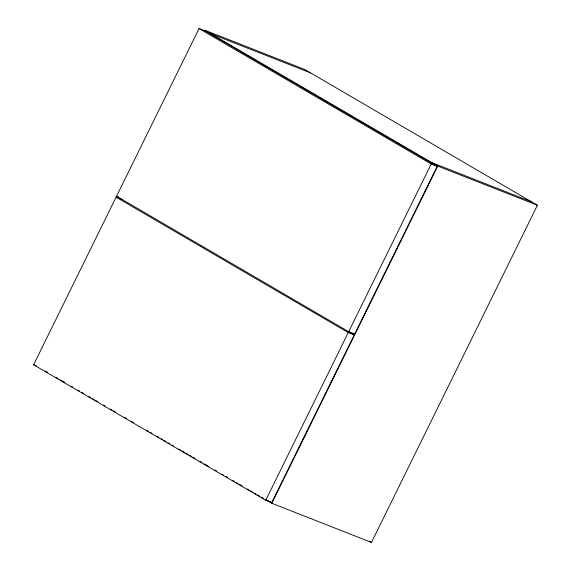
<?xml version="1.0" encoding="UTF-8"?>
<svg xmlns="http://www.w3.org/2000/svg" width="571" height="571" viewBox="0 0 571 571"><rect width="100%" height="100%" fill="white"/><g stroke="black" fill="none" stroke-linecap="round" stroke-linejoin="round"><path stroke-width="0.86" d="M437.186 166.361L431.205 164.005L348.71 331.665L354.691 334.014L437.186 166.361L205.039 30.898L199.065 28.55L116.563 196.21L354.227 334.949L271.732 502.608L265.751 500.26L33.603 364.805L116.106 197.145L122.08 199.493M265.751 500.26L348.253 332.6L354.227 334.949M271.832 503.272L437.75 166.082L537.397 205.26L371.478 542.45L271.832 503.272L265.843 499.782L268.32 500.753M210.927 33.732L310.567 72.91M431.762 162.592L531.408 201.77M116.563 196.21L118.804 197.088M33.603 364.805L36.594 365.975M537.397 205.26L304.586 69.419L204.939 30.242L437.75 166.082M199.065 28.55L431.205 164.005M353.149 333.121L354.691 334.014M116.106 197.145L348.253 332.6M369.23 541.137L371.478 542.45M270.19 501.709L271.732 502.608M45.009 370.922L47.314 372.263M55.78 377.203L58.092 378.552M60.398 379.901L65.015 382.591M71.168 386.189L72.71 387.081M78.099 390.229L79.633 391.121M81.946 392.47L83.48 393.369M88.869 396.51L90.411 397.409M92.716 398.758L94.258 399.657M95.792 400.549L97.334 401.449M103.487 405.046L105.028 405.938M110.417 409.086L111.952 409.985M113.493 410.877L115.799 412.226M124.264 417.165L126.569 418.514M131.187 421.205L133.5 422.554M146.576 430.184L148.117 431.084M150.423 432.433L151.965 433.332M157.353 436.472L158.888 437.372M161.2 438.714L162.735 439.613M164.277 440.512L165.818 441.412M168.124 442.761L169.666 443.653M171.971 445.002L173.513 445.901M178.894 449.042L180.436 449.941M181.978 450.84L184.283 452.189M185.825 453.081L187.359 453.981M188.901 454.88L191.206 456.229M192.748 457.128L195.054 458.47M199.672 461.168L201.977 462.51M204.29 463.859L208.907 466.557M215.06 470.147L216.602 471.046M221.983 474.187L223.525 475.086M225.83 476.428L227.372 477.327M232.761 480.475L234.296 481.367M236.608 482.716L238.143 483.616M239.684 484.515L241.99 485.857M247.379 489.004L248.92 489.904M250.455 490.796L252.767 492.145M254.302 493.044L255.844 493.944M257.385 494.843L259.691 496.185M261.233 497.084L263.538 498.433"/></g></svg>
